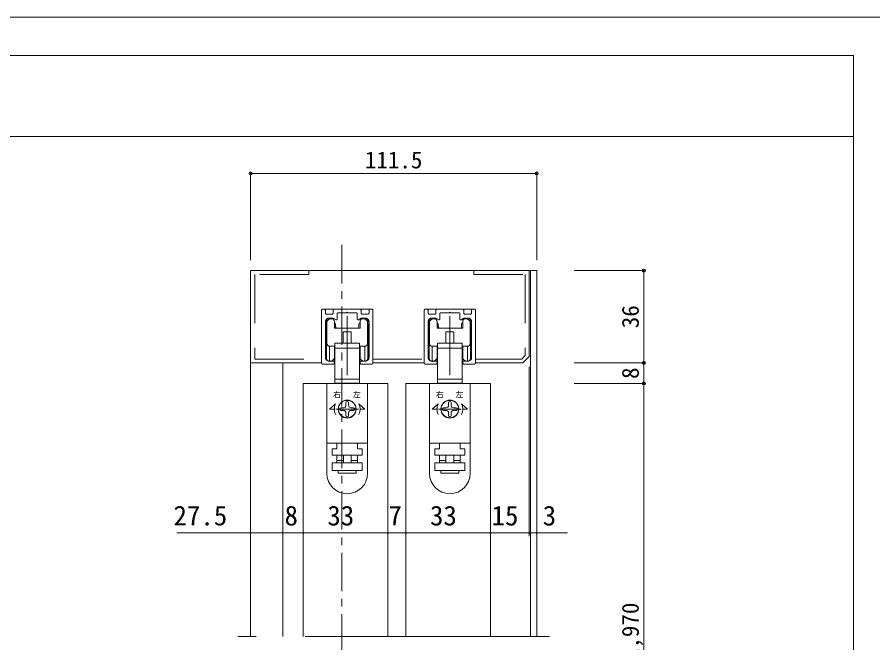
# Model space of a CAD drawing. Units: millimetres on the paper, enlarged 10 times, with parts at other scales. Extents: x -2000 to 2000, y -1385 to 1385.
# Drawn here: x -707 to 405, y 572 to 1385 of the extents above; entities that cross this region are included whole.
import ezdxf
from ezdxf.enums import TextEntityAlignment as Align

# ---------------------------------------------------------------- set-up
doc = ezdxf.new("R2010")
doc.units = ezdxf.units.MM
doc.header["$LTSCALE"] = 10
doc.header["$PDMODE"] = 32
doc.header["$PDSIZE"] = 4
for name, pattern in [('CHAIN1', [8, 5, -1, 1, -1]), ('USER2', [9.525, 6.35, -3.175]), ('USER3', [31.75, 15.875, -3.175, 3.175, -3.175, 3.175, -3.175]), ('USER4', [50.8, 31.75, -6.35, 6.35, -6.35])]:
    doc.linetypes.add(name, pattern=pattern)
doc.layers.add('1-1_0', color=7, linetype='Continuous', lineweight=20)
doc.layers.add('2-0_18', color=7, linetype='Continuous', lineweight=18)
doc.styles.add('ＭＳ ゴシック', font='')
doc.styles.get('ＭＳ ゴシック').set_extended_font_data('MS Gothic')

msp = doc.modelspace()

# ---------------------------------------------------------------- linework, layer by layer
at = {"layer": '1-1_0'}
for p, q in [((-1950, 1335), (380, 1335)), ((380, -67.5), (380, 1335)), ((-1950, 1230), (380, 1230))]:
    msp.add_line(p, q, dxfattribs=at)
msp.add_lwpolyline([(-2000, -1385), (2000, -1385), (2000, 1385), (-2000, 1385)], close=True, dxfattribs=at)
at = {"layer": '2-0_18', "color": 4, "lineweight": 9}
for p, q in [((-403.22, 1181.84), (-31.55, 1181.84)), ((-403.22, 1181.84), (-403.22, 1069.01)), ((-31.55, 1181.84), (-31.55, 1069.01)), ((107.54, 1055.68), (17.13, 1055.68)), ((107.54, 1055.68), (107.54, 935.68)), ((107.54, 935.68), (17.13, 935.68)), ((107.54, 935.68), (107.54, 909.01)), ((107.54, 909.01), (17.13, 909.01)), ((107.54, 909.01), (107.54, 145.19)), ((-361.55, 714.67), (-499.12, 714.67)), ((-334.88, 714.67), (-361.55, 714.67)), ((-334.88, 714.67), (-224.88, 714.67)), ((-224.88, 714.67), (-201.55, 714.67)), ((-201.55, 714.67), (-91.55, 714.67)), ((-91.55, 714.67), (-41.55, 714.67)), ((-41.55, 714.67), (8.45, 714.67))]:
    msp.add_line(p, q, dxfattribs=at)
at = {"layer": '2-0_18', "linetype": 'CHAIN1', "lineweight": 20}
msp.add_line((-284.88, 1089.01), (-284.88, 38.52), dxfattribs=at)
at = {"layer": '2-0_18', "lineweight": 20}
for p, q in [((-403.22, 1055.68), (-393.22, 1055.68)), ((-403.22, 1055.68), (-403.22, 580.19)), ((-41.55, 1055.68), (-31.55, 1055.68)), ((-39.88, 1055.68), (-39.88, 580.19)), ((-31.55, 1055.68), (-31.55, 580.19)), ((-311.13, 935.68), (-311.13, 1004.01)), ((-309.47, 1005.68), (-247.8, 1005.68)), ((-244.47, 1004.01), (-244.47, 935.68)), ((-177.8, 935.68), (-177.8, 1004.01)), ((-176.13, 1005.68), (-114.47, 1005.68)), ((-111.13, 1004.01), (-111.13, 935.68)), ((-301.29, 992.52), (-303.65, 990.16)), ((-300.11, 993.01), (-297.8, 993.01)), ((-294.47, 980.68), (-294.47, 989.68)), ((-261.14, 989.68), (-261.14, 980.68)), ((-257.8, 993.01), (-255.49, 993.01)), ((-254.31, 992.52), (-251.96, 990.16)), ((-167.96, 992.52), (-170.31, 990.16)), ((-166.78, 993.01), (-164.47, 993.01)), ((-161.14, 980.68), (-161.14, 989.68)), ((-127.8, 989.68), (-127.8, 980.68)), ((-124.47, 993.01), (-122.16, 993.01)), ((-120.98, 992.52), (-118.62, 990.16)), ((-305.13, 986.01), (-305.13, 941.34)), ((-304.14, 988.99), (-304.14, 960.68)), ((-261.14, 980.68), (-294.47, 980.68)), ((-292.8, 986.01), (-292.8, 982.34)), ((-262.8, 986.01), (-262.8, 982.34)), ((-251.47, 988.99), (-251.47, 960.68)), ((-250.47, 986.01), (-250.47, 941.34)), ((-171.8, 986.01), (-171.8, 941.34)), ((-170.8, 988.99), (-170.8, 960.68)), ((-127.8, 980.68), (-161.14, 980.68)), ((-159.47, 986.01), (-159.47, 982.34)), ((-129.47, 986.01), (-129.47, 982.34)), ((-118.14, 988.99), (-118.14, 960.68)), ((-117.14, 986.01), (-117.14, 941.34)), ((-283.14, 976.01), (-283.14, 961.35)), ((-272.47, 976.01), (-283.14, 976.01)), ((-272.47, 961.35), (-272.47, 976.01)), ((-149.8, 976.01), (-149.8, 961.35)), ((-139.14, 976.01), (-149.8, 976.01)), ((-139.14, 961.35), (-139.14, 976.01)), ((-294.47, 957.34), (-300.8, 957.34)), ((-261.94, 954.68), (-261.94, 961.35)), ((-261.14, 957.34), (-254.8, 957.34)), ((-161.14, 957.34), (-167.47, 957.34)), ((-128.61, 954.68), (-128.61, 961.35)), ((-127.8, 957.34), (-121.47, 957.34)), ((-293.66, 954.68), (-261.94, 954.68)), ((-293.66, 954.68), (-293.66, 914.34)), ((-261.94, 914.34), (-261.94, 954.68)), ((-160.33, 954.68), (-128.61, 954.68)), ((-160.33, 954.68), (-160.33, 914.34)), ((-128.61, 914.34), (-128.61, 954.68)), ((-403.22, 935.68), (-310.93, 935.68)), ((-361.55, 935.68), (-361.55, 580.19)), ((-295.74, 939.68), (-293.66, 939.68)), ((-261.94, 939.68), (-259.86, 939.68)), ((-244.47, 935.68), (-177.8, 935.68)), ((-162.41, 939.68), (-160.33, 939.68)), ((-128.61, 939.68), (-126.53, 939.68)), ((-111.13, 935.68), (-49.88, 935.68)), ((-49.88, 935.68), (-63.94, 935.68)), ((-49.88, 935.68), (-41.55, 944.01)), ((-41.55, 930.68), (-41.55, 710.51)), ((-261.94, 909.34), (-261.94, 914.34)), ((-128.61, 909.34), (-128.61, 914.34)), ((-334.88, 909.01), (-334.88, 580.19)), ((-334.88, 909.01), (-224.88, 909.01)), ((-293.66, 909.34), (-261.94, 909.34)), ((-291.11, 909.34), (-291.11, 909.01)), ((-264.44, 909.01), (-264.44, 909.34)), ((-224.88, 909.01), (-224.88, 580.19)), ((-201.55, 909.01), (-201.55, 580.19)), ((-201.55, 909.01), (-91.55, 909.01)), ((-160.33, 909.34), (-128.61, 909.34)), ((-157.78, 909.34), (-157.78, 909.01)), ((-131.11, 909.01), (-131.11, 909.34)), ((-91.55, 909.01), (-91.55, 580.19)), ((-91.55, 834.92), (-91.55, 710.51)), ((-304.14, 792.01), (-304.14, 831.34)), ((-251.47, 792.01), (-251.47, 831.34)), ((-170.8, 792.01), (-170.8, 831.34)), ((-118.14, 792.01), (-118.14, 831.34)), ((-334.88, 796.23), (-334.88, 710.51)), ((-224.88, 796.23), (-224.88, 710.51)), ((-224.88, 796.23), (-224.88, 710.51)), ((-201.55, 796.23), (-201.55, 710.51)), ((-201.55, 796.23), (-201.55, 710.51)), ((-91.55, 796.23), (-91.55, 710.51)), ((-361.55, 756.27), (-361.55, 710.51)), ((-361.55, 756.27), (-361.55, 710.51)), ((-361.55, 756.27), (-361.55, 710.51)), ((-334.88, 756.27), (-334.88, 710.51)), ((-334.88, 714.67), (-361.55, 714.67))]:
    msp.add_line(p, q, dxfattribs=at)
at = {"layer": '2-0_18'}
for p, q in [((-41.55, 1055.68), (-31.55, 1055.68)), ((-304.8, 942.01), (-304.8, 988.68)), ((-250.8, 942.01), (-250.8, 988.68)), ((-171.47, 942.01), (-171.47, 988.68)), ((-117.47, 942.01), (-117.47, 988.68)), ((-300.82, 938.01), (-300.8, 957.34)), ((-294.47, 943.01), (-294.47, 957.34)), ((-261.13, 943.01), (-261.14, 957.34)), ((-254.79, 938.01), (-254.8, 957.34)), ((-167.48, 938.01), (-167.47, 957.34)), ((-161.13, 943.01), (-161.13, 957.34)), ((-127.8, 943.01), (-127.8, 957.34)), ((-121.45, 938.01), (-121.47, 957.34)), ((-294.47, 953.68), (-293.66, 953.68)), ((-261.13, 953.68), (-261.94, 953.68)), ((-161.13, 953.68), (-160.33, 953.68)), ((-127.8, 953.68), (-128.61, 953.68)), ((-300.8, 938.01), (-299.47, 938.01)), ((-254.8, 938.01), (-256.13, 938.01)), ((-167.47, 938.01), (-166.13, 938.01)), ((-121.47, 938.01), (-122.8, 938.01)), ((-304.14, 909.01), (-304.14, 831.34)), ((-251.47, 909.01), (-304.14, 909.01)), ((-251.47, 909.01), (-251.47, 831.34)), ((-170.8, 909.01), (-170.8, 831.34)), ((-118.14, 909.01), (-170.8, 909.01)), ((-118.14, 909.01), (-118.14, 831.34)), ((-300.9, 875.68), (-292.93, 882.68)), ((-279.47, 884.01), (-279.47, 880.68)), ((-276.14, 880.68), (-276.14, 884.01)), ((-254.71, 875.68), (-262.68, 882.68)), ((-167.56, 875.68), (-159.59, 882.68)), ((-146.14, 884.01), (-146.14, 880.68)), ((-142.8, 880.68), (-142.8, 884.01)), ((-121.37, 875.68), (-129.34, 882.68)), ((-300.9, 875.68), (-294.47, 875.68)), ((-292.69, 875.68), (-262.91, 875.68)), ((-282.8, 877.34), (-286.14, 877.34)), ((-286.14, 874.01), (-282.8, 874.01)), ((-279.47, 870.68), (-279.47, 867.34)), ((-276.14, 867.34), (-276.14, 870.68)), ((-269.47, 877.34), (-272.8, 877.34)), ((-272.8, 874.01), (-269.47, 874.01)), ((-254.71, 875.68), (-261.14, 875.68)), ((-167.56, 875.68), (-161.14, 875.68)), ((-159.36, 875.68), (-129.58, 875.68)), ((-149.47, 877.34), (-152.8, 877.34)), ((-152.8, 874.01), (-149.47, 874.01)), ((-146.14, 870.68), (-146.14, 867.34)), ((-142.8, 867.34), (-142.8, 870.68)), ((-136.14, 877.34), (-139.47, 877.34)), ((-139.47, 874.01), (-136.14, 874.01)), ((-121.37, 875.68), (-127.8, 875.68)), ((-251.47, 831.34), (-304.14, 831.34)), ((-291.14, 824.01), (-297.47, 824.01)), ((-297.47, 824.01), (-297.47, 822.34)), ((-291.14, 824.01), (-291.14, 831.34)), ((-264.47, 831.34), (-264.47, 824.01)), ((-258.14, 824.01), (-264.47, 824.01)), ((-258.14, 822.34), (-258.14, 824.01)), ((-118.14, 831.34), (-170.8, 831.34)), ((-157.8, 824.01), (-164.14, 824.01)), ((-164.14, 824.01), (-164.14, 822.34)), ((-157.8, 824.01), (-157.8, 831.34)), ((-131.14, 831.34), (-131.14, 824.01)), ((-124.8, 824.01), (-131.14, 824.01)), ((-124.8, 822.34), (-124.8, 824.01)), ((-291.14, 809.01), (-291.14, 815.68)), ((-282.8, 815.68), (-282.8, 805.68)), ((-272.8, 815.68), (-272.8, 805.68)), ((-264.47, 815.68), (-264.47, 809.01)), ((-258.14, 822.34), (-258.14, 815.68)), ((-157.8, 809.01), (-157.8, 815.68)), ((-149.47, 815.68), (-149.47, 805.68)), ((-139.47, 815.68), (-139.47, 805.68)), ((-131.14, 815.68), (-131.14, 809.01)), ((-124.8, 822.34), (-124.8, 815.68)), ((-297.47, 795.68), (-297.47, 805.68)), ((-297.47, 805.68), (-258.14, 805.68)), ((-291.14, 809.01), (-282.8, 809.01)), ((-291.14, 805.68), (-291.14, 809.01)), ((-164.14, 795.68), (-164.14, 805.68)), ((-164.14, 805.68), (-124.8, 805.68)), ((-157.8, 809.01), (-149.47, 809.01)), ((-157.8, 805.68), (-157.8, 809.01)), ((-289.47, 795.68), (-289.47, 792.34)), ((-156.14, 795.68), (-156.14, 792.34))]:
    msp.add_line(p, q, dxfattribs=at)
at = {"layer": '2-0_18', "color": 6, "linetype": 'USER3'}
for p, q in [((-309.47, 1005.68), (-307.8, 1005.68)), ((-306.13, 1004.01), (-306.13, 1000.68)), ((-295.8, 1000.68), (-295.8, 1004.01)), ((-259.8, 1004.01), (-259.8, 1000.68)), ((-249.47, 1000.68), (-249.47, 1004.01)), ((-247.8, 1005.68), (-246.13, 1005.68)), ((-176.13, 1005.68), (-174.47, 1005.68)), ((-172.8, 1004.01), (-172.8, 1000.68)), ((-162.47, 1000.68), (-162.47, 1004.01)), ((-126.47, 1004.01), (-126.47, 1000.68)), ((-116.13, 1000.68), (-116.13, 1004.01)), ((-114.47, 1005.68), (-112.8, 1005.68)), ((-304.47, 999.01), (-297.47, 999.01)), ((-290.8, 992.66), (-290.8, 999.68)), ((-264.8, 999.68), (-264.8, 992.66)), ((-258.13, 999.01), (-251.13, 999.01)), ((-171.13, 999.01), (-164.13, 999.01)), ((-157.47, 992.66), (-157.47, 999.68)), ((-131.47, 999.68), (-131.47, 992.66)), ((-124.8, 999.01), (-117.8, 999.01)), ((-306.13, 989.01), (-306.13, 943.01)), ((-249.47, 943.01), (-249.47, 989.01)), ((-172.8, 989.01), (-172.8, 943.01)), ((-116.13, 943.01), (-116.13, 989.01)), ((-296.13, 934.01), (-309.47, 934.01)), ((-301.13, 938.01), (-295.47, 938.01)), ((-294.47, 937.01), (-294.47, 935.68)), ((-261.13, 935.68), (-261.13, 937.01)), ((-260.13, 938.01), (-254.47, 938.01)), ((-246.13, 934.01), (-259.47, 934.01)), ((-162.8, 934.01), (-176.13, 934.01)), ((-167.8, 938.01), (-162.13, 938.01)), ((-161.13, 937.01), (-161.13, 935.68)), ((-127.8, 935.68), (-127.8, 937.01)), ((-126.8, 938.01), (-121.13, 938.01)), ((-112.8, 934.01), (-126.13, 934.01))]:
    msp.add_line(p, q, dxfattribs=at)
at = {"layer": '2-0_18', "color": 3, "linetype": 'USER4'}
for p, q in [((-277.8, 996.41), (-277.8, 919.74)), ((-144.47, 996.41), (-144.47, 919.74))]:
    msp.add_line(p, q, dxfattribs=at)
at = {"layer": '2-0_18', "linetype": 'USER2', "lineweight": 20}
for p, q in [((-397.69, 940.68), (-310.93, 940.68)), ((-244.47, 940.68), (-177.8, 940.68)), ((-51.07, 940.68), (-111.13, 940.68))]:
    msp.add_line(p, q, dxfattribs=at)
at = {"layer": '2-0_18', "color": 2}
for p, q in [((-300.15, 938.81), (-300.15, 936.87)), ((-166.81, 938.81), (-166.81, 936.87))]:
    msp.add_line(p, q, dxfattribs=at)
at = {"layer": '2-0_18', "linetype": 'USER4', "lineweight": 20}
msp.add_line((-14.88, 580.19), (-419.88, 580.19), dxfattribs=at)
at = {"layer": '2-0_18', "linetype": 'USER2', "lineweight": 20}
for points in [[(-327.69, 1055.68), (-327.69, 1050.68), (-397.69, 1050.68), (-397.69, 940.68)], [(-113.22, 1055.68), (-113.22, 1050.68), (-46.55, 1050.68), (-46.55, 945.19), (-51.07, 940.68)]]:
    msp.add_lwpolyline(points, dxfattribs=at)
at = {"layer": '2-0_18', "lineweight": 20}
for points in [[(-41.55, 944.01), (-41.55, 1055.68), (-393.22, 1055.68)], [(-293.66, 954.68), (-293.66, 961.35), (-261.94, 961.35)], [(-160.33, 954.68), (-160.33, 961.35), (-128.61, 961.35)], [(-293.66, 909.34), (-293.66, 914.34), (-261.94, 914.34)], [(-160.33, 909.34), (-160.33, 914.34), (-128.61, 914.34)]]:
    msp.add_lwpolyline(points, dxfattribs=at)
at = {"layer": '2-0_18', "color": 6, "linetype": 'USER3'}
for points in [[(-294.13, 1005.68), (-277.8, 1005.68), (-261.47, 1005.68)], [(-289.8, 1000.68), (-278.8, 1000.68), (-277.8, 1001.68), (-276.8, 1000.68), (-265.8, 1000.68)], [(-160.8, 1005.68), (-144.47, 1005.68), (-128.13, 1005.68)], [(-156.47, 1000.68), (-145.47, 1000.68), (-144.47, 1001.68), (-143.47, 1000.68), (-132.47, 1000.68)], [(-292.3, 991.8), (-296.13, 994.01), (-301.13, 994.01)], [(-254.47, 994.01), (-259.47, 994.01), (-263.3, 991.8)], [(-158.97, 991.8), (-162.8, 994.01), (-167.8, 994.01)], [(-121.13, 994.01), (-126.13, 994.01), (-129.97, 991.8)]]:
    msp.add_lwpolyline(points, dxfattribs=at)
at = {"layer": '2-0_18'}
for points in [[(-258.14, 815.68), (-297.47, 815.68), (-297.47, 822.34)], [(-124.8, 815.68), (-164.14, 815.68), (-164.14, 822.34)], [(-258.14, 805.68), (-258.14, 795.68), (-297.47, 795.68)], [(-272.8, 809.01), (-264.47, 809.01), (-264.47, 805.68)], [(-124.8, 805.68), (-124.8, 795.68), (-164.14, 795.68)], [(-139.47, 809.01), (-131.14, 809.01), (-131.14, 805.68)], [(-266.14, 795.68), (-266.14, 792.34), (-289.47, 792.34)], [(-132.8, 795.68), (-132.8, 792.34), (-156.14, 792.34)]]:
    msp.add_lwpolyline(points, dxfattribs=at)
for centre, radius in [((-277.8, 875.68), 11.67), ((-277.8, 875.68), 11.33), ((-144.47, 875.68), 11.67), ((-144.47, 875.68), 11.33)]:
    msp.add_circle(centre, radius, dxfattribs=at)
at = {"layer": '2-0_18', "color": 6, "linetype": 'USER3'}
for centre, radius, start, end in [((-309.47, 1004.01), 1.67, 90, 180), ((-307.8, 1004.01), 1.67, 360, 90), ((-304.47, 1000.68), 1.67, 180, 270), ((-297.47, 1000.68), 1.67, 270, 0), ((-294.13, 1004.01), 1.67, 90, 180), ((-289.8, 999.68), 1, 90, 180), ((-265.8, 999.68), 1, 0, 90), ((-261.47, 1004.01), 1.67, 360, 90), ((-258.13, 1000.68), 1.67, 180, 270), ((-251.13, 1000.68), 1.67, 270, 0), ((-247.8, 1004.01), 1.67, 90, 180), ((-246.13, 1004.01), 1.67, 360, 90), ((-176.13, 1004.01), 1.67, 90, 180), ((-174.47, 1004.01), 1.67, 360, 90), ((-171.13, 1000.68), 1.67, 180, 270), ((-164.13, 1000.68), 1.67, 270, 0), ((-160.8, 1004.01), 1.67, 90, 180), ((-156.47, 999.68), 1, 90, 180), ((-132.47, 999.68), 1, 0, 90), ((-128.13, 1004.01), 1.67, 360, 90), ((-124.8, 1000.68), 1.67, 180, 270), ((-117.8, 1000.68), 1.67, 270, 0), ((-114.47, 1004.01), 1.67, 90, 180), ((-112.8, 1004.01), 1.67, 360, 90), ((-301.13, 989.01), 5, 90, 180), ((-291.8, 992.66), 1, 240, 0), ((-263.8, 992.66), 1, 180, 300), ((-254.47, 989.01), 5, 0, 90), ((-167.8, 989.01), 5, 90, 180), ((-158.47, 992.66), 1, 240, 0), ((-130.47, 992.66), 1, 180, 300), ((-121.13, 989.01), 5, 0, 90), ((-309.47, 935.68), 1.67, 180, 270), ((-301.13, 943.01), 5, 180, 270), ((-296.13, 935.68), 1.67, 270, 0), ((-295.47, 937.01), 1, 360, 90), ((-259.47, 935.68), 1.67, 180, 270), ((-260.13, 937.01), 1, 90, 180), ((-254.47, 943.01), 5, 270, 0), ((-246.13, 935.68), 1.67, 270, 0), ((-176.13, 935.68), 1.67, 180, 270), ((-167.8, 943.01), 5, 180, 270), ((-162.8, 935.68), 1.67, 270, 0), ((-162.13, 937.01), 1, 360, 90), ((-126.8, 937.01), 1, 90, 180), ((-126.13, 935.68), 1.67, 180, 270), ((-121.13, 943.01), 5, 270, 0), ((-112.8, 935.68), 1.67, 270, 0)]:
    msp.add_arc(centre, radius, start, end, dxfattribs=at)
at = {"layer": '2-0_18'}
for centre, radius, start, end in [((-300.8, 988.68), 4, 94.64843, 180), ((-254.8, 988.68), 4, 0, 85.35157), ((-167.47, 988.68), 4, 94.64843, 180), ((-121.47, 988.68), 4, 0, 85.35157), ((-300.8, 942.01), 4, 180, 270), ((-299.47, 943.01), 5, 270, 0), ((-256.13, 943.01), 5, 180, 270), ((-254.8, 942.01), 4, 270, 0), ((-167.47, 942.01), 4, 180, 270), ((-166.13, 943.01), 5, 270, 0), ((-122.8, 943.01), 5, 180, 270), ((-121.47, 942.01), 4, 270, 0), ((-277.8, 875.68), 16.67, 155.16542, 204.83459), ((-282.8, 880.68), 3.33, 270, 0), ((-277.8, 884.01), 1.67, 90, 180), ((-277.8, 884.01), 1.67, 0, 90), ((-272.8, 880.68), 3.33, 180, 270), ((-277.8, 875.68), 16.67, 335.16541, 24.83458), ((-144.47, 875.68), 16.67, 155.16542, 204.83459), ((-149.47, 880.68), 3.33, 270, 0), ((-144.47, 884.01), 1.67, 90, 180), ((-144.47, 884.01), 1.67, 0, 90), ((-139.47, 880.68), 3.33, 180, 270), ((-144.47, 875.68), 16.67, 335.16541, 24.83458), ((-286.14, 875.68), 1.67, 90, 180), ((-286.14, 875.68), 1.67, 180, 270), ((-282.8, 870.68), 3.33, 0, 90), ((-277.8, 867.34), 1.67, 180, 270), ((-277.8, 867.34), 1.67, 270, 0), ((-272.8, 870.68), 3.33, 90, 180), ((-269.47, 875.68), 1.67, 0, 90), ((-269.47, 875.68), 1.67, 270, 0), ((-152.8, 875.68), 1.67, 90, 180), ((-152.8, 875.68), 1.67, 180, 270), ((-149.47, 870.68), 3.33, 0, 90), ((-144.47, 867.34), 1.67, 180, 270), ((-144.47, 867.34), 1.67, 270, 0), ((-139.47, 870.68), 3.33, 90, 180), ((-136.14, 875.68), 1.67, 0, 90), ((-136.14, 875.68), 1.67, 270, 0)]:
    msp.add_arc(centre, radius, start, end, dxfattribs=at)
at = {"layer": '2-0_18', "lineweight": 20}
for centre, radius, start, end in [((-302.47, 988.99), 1.67, 135, 180), ((-300.11, 991.34), 1.67, 90, 135), ((-297.8, 989.68), 3.33, 360, 90), ((-257.8, 989.68), 3.33, 90, 180), ((-255.49, 991.34), 1.67, 45, 90), ((-253.14, 988.99), 1.67, 0, 45), ((-169.14, 988.99), 1.67, 135, 180), ((-166.78, 991.34), 1.67, 90, 135), ((-164.47, 989.68), 3.33, 360, 90), ((-124.47, 989.68), 3.33, 90, 180), ((-122.16, 991.34), 1.67, 45, 90), ((-119.8, 988.99), 1.67, 0, 45), ((-303.47, 986.01), 1.67, 143.10953, 180), ((-294.47, 986.01), 1.67, 360, 90), ((-291.14, 982.34), 1.67, 180, 270), ((-264.47, 982.34), 1.67, 270, 0), ((-261.13, 986.01), 1.67, 90, 180), ((-252.14, 986.01), 1.67, 0, 36.78801), ((-170.13, 986.01), 1.67, 143.10953, 180), ((-161.14, 986.01), 1.67, 360, 90), ((-157.8, 982.34), 1.67, 180, 270), ((-131.13, 982.34), 1.67, 270, 0), ((-127.8, 986.01), 1.67, 90, 180), ((-118.8, 986.01), 1.67, 0, 36.78801), ((-300.8, 960.68), 3.33, 180, 270), ((-294.47, 954.01), 3.33, 75.95044, 90), ((-261.14, 954.01), 3.33, 90, 104.0179), ((-254.8, 960.68), 3.33, 270, 360), ((-167.47, 960.68), 3.33, 180, 270), ((-161.14, 954.01), 3.33, 75.95044, 90), ((-127.8, 954.01), 3.33, 90, 104.0179), ((-121.47, 960.68), 3.33, 270, 360), ((-303.47, 941.34), 1.67, 180, 245.90184), ((-252.14, 941.34), 1.67, 294.19339, 360), ((-170.13, 941.34), 1.67, 180, 245.90184), ((-118.8, 941.34), 1.67, 294.19339, 360), ((-277.8, 792.01), 26.33, 180, 0), ((-144.47, 792.01), 26.33, 180, 0), ((-403.22, 714.67), 0.521, 360, 180), ((-403.22, 714.67), 0.521, 180, 0), ((-361.55, 714.67), 0.521, 0, 180), ((-361.55, 714.67), 0.521, 0, 180), ((-361.55, 714.67), 0.521, 180, 0), ((-361.55, 714.67), 0.521, 180, 0), ((-41.55, 714.67), 0.521, 0, 180), ((-41.55, 714.67), 0.521, 180, 0), ((-31.55, 714.67), 0.521, 0, 180), ((-31.55, 714.67), 0.521, 180, 0)]:
    msp.add_arc(centre, radius, start, end, dxfattribs=at)
at = {"layer": '2-0_18', "color": 4, "lineweight": 9}
for centre, start, end in [((-361.55, 714.67), 0, 180), ((-361.55, 714.67), 0, 180), ((-361.55, 714.67), 180, 0), ((-361.55, 714.67), 180, 0), ((-334.88, 714.67), 0, 180), ((-334.88, 714.67), 0, 180), ((-334.88, 714.67), 180, 0), ((-334.88, 714.67), 180, 0), ((-224.88, 714.67), 0, 180), ((-224.88, 714.67), 0, 180), ((-224.88, 714.67), 180, 0), ((-224.88, 714.67), 180, 0), ((-201.55, 714.67), 0, 180), ((-201.55, 714.67), 0, 180), ((-201.55, 714.67), 180, 0), ((-201.55, 714.67), 180, 0), ((-91.55, 714.67), 0, 180), ((-91.55, 714.67), 0, 180), ((-91.55, 714.67), 180, 0), ((-91.55, 714.67), 180, 0)]:
    msp.add_arc(centre, 0.521, start, end, dxfattribs=at)
at = {"layer": '2-0_18', "color": 4}
for p in [(-403.22, 1181.84), (-31.55, 1181.84), (107.54, 1055.68), (107.54, 935.68), (107.54, 909.01)]:
    msp.add_point(p, dxfattribs=at)

# ---------------------------------------------------------------- texts
at = {"layer": '2-0_18', "style": 'ＭＳ ゴシック'}
for s, height, p in [('111.5', 21.99, (-254.88, 1181.84)), ('右', 7.33, (-296.04, 888.54)), ('左', 7.33, (-270.44, 888.34)), ('右', 7.33, (-162.7, 888.54)), ('左', 7.33, (-137.11, 888.34)), ('27.5', 25.66, (-503.41, 716.76)), ('8', 25.66, (-359.19, 716.76)), ('33', 25.66, (-303.6, 716.76)), ('7', 25.66, (-224.19, 716.76)), ('33', 25.66, (-170.27, 716.76)), ('15', 25.66, (-90.27, 716.76)), ('3', 25.66, (-23.85, 716.76))]:
    msp.add_text(s, height=height, dxfattribs=at).set_placement(p, align=Align.BOTTOM_LEFT)
for s, p in [('36', (107.54, 980.68)), ('8', (107.54, 914.84)), ('DH: 1,970', (107.54, 489.6))]:
    msp.add_text(s, height=21.99, rotation=90, dxfattribs=at).set_placement(p, align=Align.BOTTOM_LEFT)

doc.saveas('drawing.dxf')
